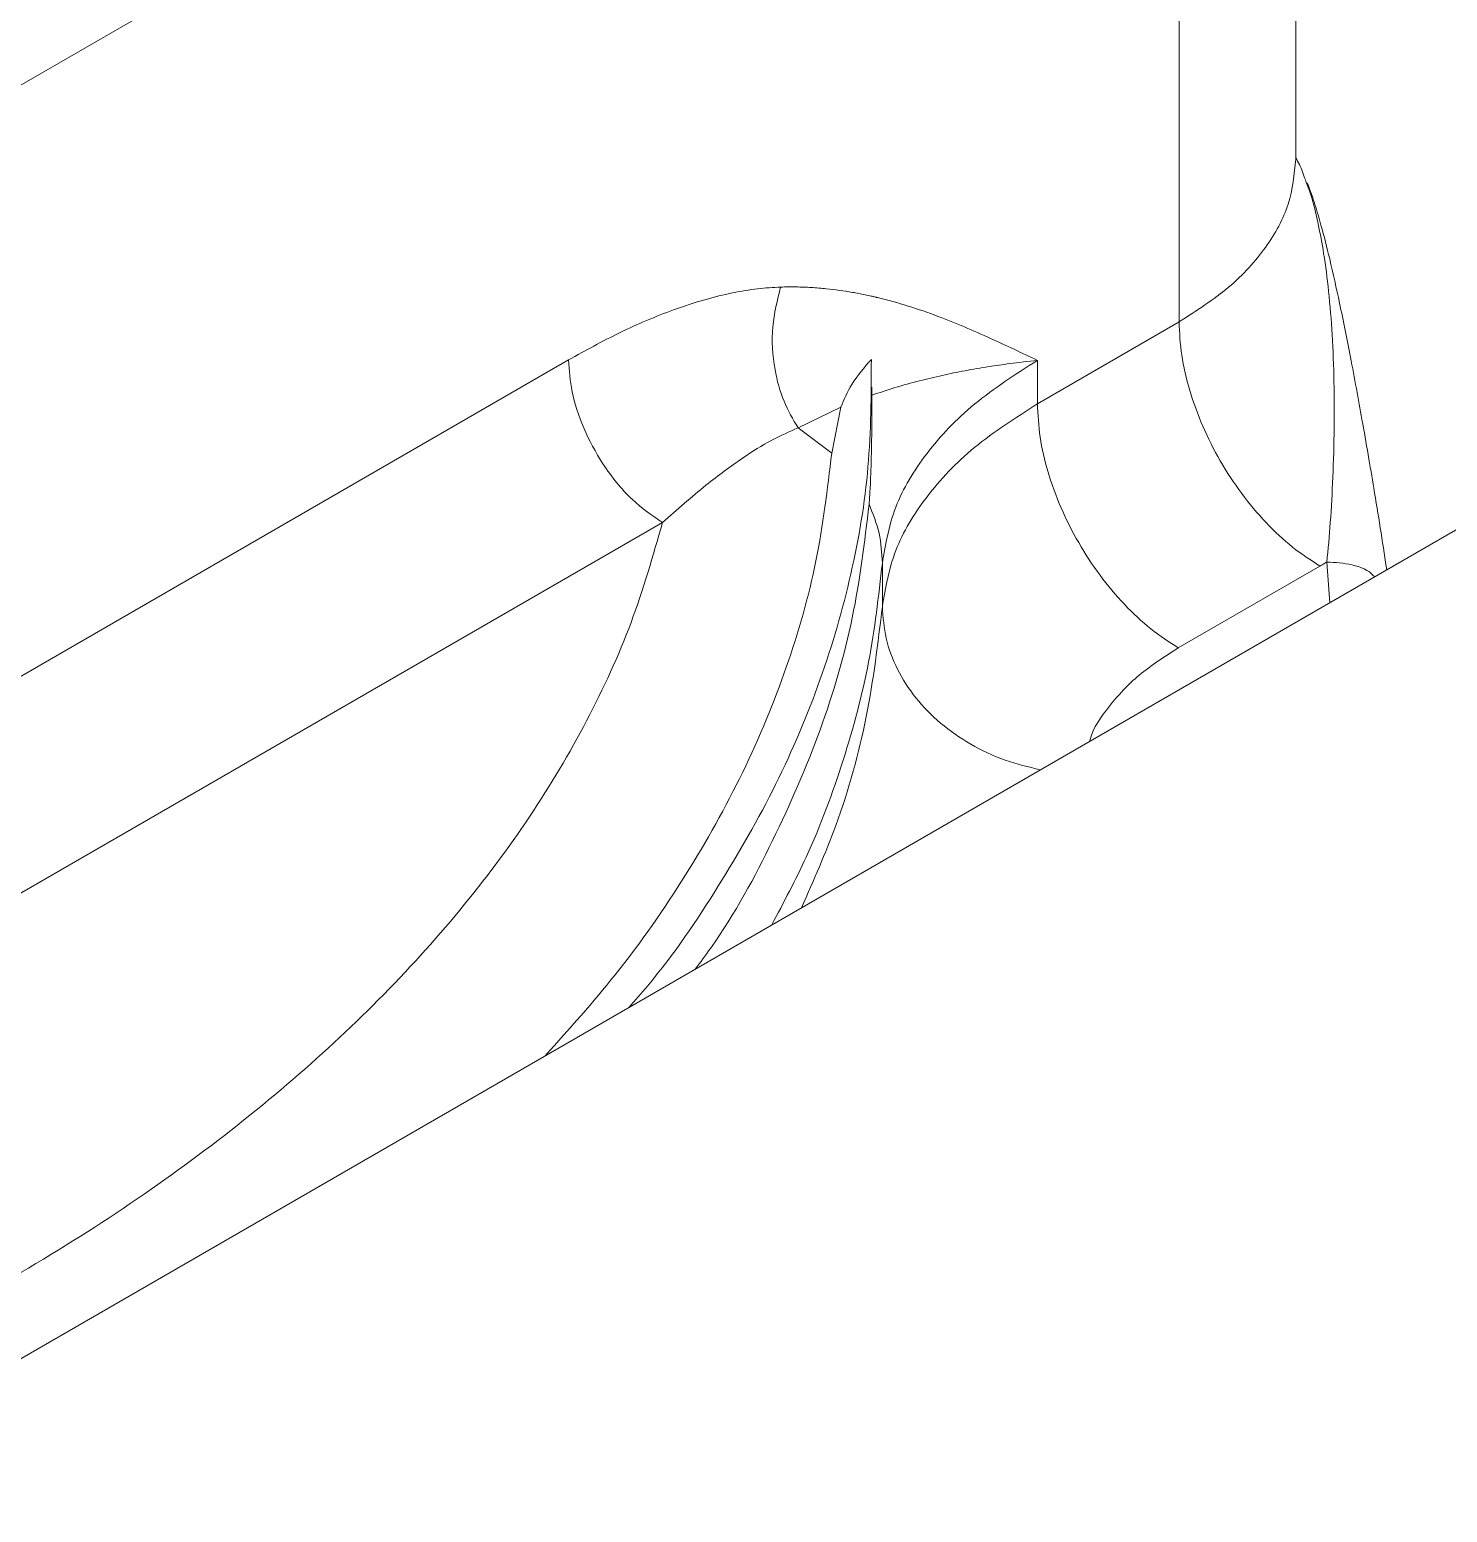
# Model space of a CAD drawing. Header units: millimetres. Extents: x 169 to 14583, y -399 to 10804.
# Drawn here: x 11959.7 to 12066.4, y 7939.3 to 8050.9 of the extents above; entities that cross this region are included whole.
import ezdxf

# ---------------------------------------------------------------- set-up
doc = ezdxf.new("R2010")
doc.units = ezdxf.units.MM
doc.header["$LTSCALE"] = 35

msp = doc.modelspace()

# ---------------------------------------------------------------- linework, layer by layer
at = {"color": 7, "linetype": 'Continuous', "lineweight": 18}
for p, q in [((12055.037, 8041.125), (12055.037, 8115.43)), ((12046.25, 8094.543), (12046.25, 8028.879)), ((12039.886, 8093.386), (11957.154, 8045.627)), ((12046.25, 8028.879), (12035.586, 8022.723)), ((12000.288, 8026.026), (11936.648, 7989.287)), ((12035.586, 8022.723), (12035.586, 8025.989)), ((12023.118, 8022.108), (12023.118, 8023.982)), ((12020.796, 8022.472), (12017.567, 8020.91)), ((12020.796, 8022.472), (12020.098, 8018.999)), ((12080.347, 8020.88), (11938.998, 7939.281)), ((12017.567, 8020.91), (12020.098, 8018.999)), ((12007.359, 8013.778), (11946.548, 7978.673)), ((12057.377, 8010.813), (12057.606, 8007.752)), ((12023.913, 8007.466), (12023.913, 8010.732)), ((12056.856, 8010.508), (12046.193, 8004.352))]:
    msp.add_line(p, q, dxfattribs=at)
for points in [[(12055.037, 8041.125), (12054.926, 8039.991), (12054.704, 8037.723), (12052.908, 8034.461), (12050.182, 8031.42), (12047.56, 8029.726), (12046.25, 8028.879)], [(12046.25, 8028.879), (12046.289, 8028.055), (12046.368, 8026.406), (12046.999, 8023.729), (12047.979, 8021.032), (12049.308, 8018.397), (12050.926, 8015.929), (12052.771, 8013.731), (12054.774, 8011.847), (12056.162, 8010.954), (12056.856, 8010.508)], [(12023.913, 8010.732), (12024.158, 8012.149), (12024.648, 8014.984), (12027.099, 8019.036), (12030.636, 8022.811), (12033.936, 8024.93), (12035.586, 8025.989)], [(12035.586, 8022.723), (12033.936, 8021.664), (12030.636, 8019.545), (12027.099, 8015.77), (12024.648, 8011.718), (12024.158, 8008.883), (12023.913, 8007.466)], [(12046.193, 8004.352), (12045.499, 8004.798), (12044.11, 8005.691), (12042.108, 8007.575), (12040.262, 8009.773), (12038.645, 8012.241), (12037.315, 8014.876), (12036.335, 8017.573), (12035.705, 8020.25), (12035.626, 8021.899), (12035.586, 8022.723)], [(12023.913, 8010.732), (12023.871, 8011.485), (12023.785, 8012.99), (12023.205, 8014.434), (12022.914, 8015.156)]]:
    msp.add_open_spline(points, degree=3, dxfattribs=at)
for points, knots in [([(12055.037, 8041.234), (12055.131, 8041.073), (12055.406, 8040.606), (12055.619, 8039.981), (12055.758, 8039.573)], [0, 0, 0, 0, 0.3453725, 1, 1, 1, 1]), ([(12055.758, 8039.573), (12055.856, 8039.326), (12056.243, 8038.358), (12056.7, 8036.461), (12057.184, 8033.891), (12057.542, 8031.089), (12057.804, 8027.836), (12057.931, 8024.382), (12057.944, 8020.761), (12057.843, 8017.19), (12057.655, 8013.729), (12057.469, 8011.78), (12057.377, 8010.813)], [0, 0, 0, 0, 0.0320373, 0.1261253, 0.2020969, 0.2949792, 0.3992409, 0.5137465, 0.6258685, 0.7522723, 0.8770673, 1, 1, 1, 1]), ([(12061.884, 8010.222), (12061.872, 8010.303), (12061.735, 8011.245), (12061.411, 8013.312), (12060.822, 8016.948), (12060.081, 8021.268), (12059.21, 8025.992), (12058.395, 8030.073), (12057.653, 8033.419), (12057.026, 8035.897), (12056.527, 8037.584), (12056.189, 8038.628), (12055.981, 8039.151), (12055.904, 8039.347)], [0, 0, 0, 0, 0.0108128, 0.1261982, 0.2340529, 0.4094006, 0.5612346, 0.6902687, 0.7972431, 0.882644, 0.9371914, 0.9766007, 1, 1, 1, 1]), ([(12016.255, 8031.51), (12015.68, 8031.477), (12014.497, 8031.41), (12012.591, 8031.086), (12010.482, 8030.569), (12007.645, 8029.638), (12004.214, 8028.19), (12001.564, 8026.729), (12000.288, 8026.026)], [0, 0, 0, 0, 0.1151395, 0.2370251, 0.3689523, 0.5158979, 0.7668914, 1, 1, 1, 1]), ([(12016.255, 8031.51), (12016.006, 8030.525), (12015.498, 8028.514), (12015.701, 8025.502), (12016.41, 8022.891), (12017.187, 8021.561), (12017.567, 8020.91)], [0, 0, 0, 0, 0.275015, 0.5612206, 0.7849848, 1, 1, 1, 1]), ([(12035.586, 8025.989), (12034.414, 8026.549), (12031.954, 8027.722), (12027.997, 8029.417), (12025.086, 8030.35), (12023.483, 8030.732), (12023.407, 8030.75), (12023.272, 8030.782), (12023.001, 8030.844), (12022.454, 8030.962), (12021.337, 8031.176), (12019.99, 8031.365), (12018.567, 8031.48), (12017.422, 8031.528), (12016.644, 8031.516), (12016.255, 8031.51)], [0, 0, 0, 0, 0.1965843, 0.4125639, 0.6497433, 0.6526497, 0.6555578, 0.6613791, 0.6730417, 0.6964482, 0.7435895, 0.8392093, 0.8927908, 0.9463883, 1, 1, 1, 1]), ([(12000.288, 8026.026), (12000.341, 8025.24), (12000.451, 8023.609), (12001.358, 8020.865), (12002.88, 8018.023), (12004.967, 8015.425), (12006.583, 8014.313), (12007.359, 8013.778)], [0, 0, 0, 0, 0.1768132, 0.3671493, 0.5635508, 0.7902753, 1, 1, 1, 1]), ([(12023.083, 8026.063), (12023.072, 8023.364), (12023.05, 8017.967), (12021.7, 8009.9), (12019.388, 8001.914), (12016.057, 7994.042), (12011.652, 7986.358), (12007.884, 7980.76), (12005.304, 7977.821), (12004.836, 7977.289)], [0, 0, 0, 0, 0.1607392, 0.3214785, 0.4822177, 0.642957, 0.8036962, 0.9644355, 1, 1, 1, 1]), ([(12023.083, 8026.063), (12022.544, 8025.442), (12021.547, 8024.294), (12021.032, 8023.046), (12020.796, 8022.472)], [0, 0, 0, 0, 0.5409328, 1, 1, 1, 1]), ([(12035.586, 8025.989), (12034.884, 8025.911), (12033.63, 8025.772), (12031.823, 8025.508), (12030.125, 8025.217), (12028.388, 8024.863), (12026.625, 8024.441), (12024.852, 8023.95), (12023.691, 8023.56), (12023.113, 8023.366)], [0, 0, 0, 0, 0.1471927, 0.2626285, 0.3983819, 0.5355363, 0.6780371, 0.8396233, 1, 1, 1, 1]), ([(12022.914, 8015.156), (12022.941, 8015.521), (12022.997, 8016.306), (12023.056, 8017.749), (12023.097, 8019.419), (12023.118, 8020.88), (12023.115, 8021.813), (12023.114, 8022.108)], [0, 0, 0, 0, 0.1964221, 0.4225384, 0.6405245, 0.8861947, 1, 1, 1, 1]), ([(12017.567, 8020.91), (12016.913, 8020.622), (12015.542, 8020.018), (12013.221, 8018.557), (12010.474, 8016.532), (12008.453, 8014.745), (12007.359, 8013.778)], [0, 0, 0, 0, 0.1989356, 0.4168398, 0.6845391, 1, 1, 1, 1]), ([(12020.098, 8018.999), (12019.778, 8016.297), (12019.139, 8010.893), (12016.837, 8002.869), (12013.576, 7994.962), (12009.243, 7987.229), (12004.299, 7980.088), (12000.346, 7975.67), (11998.545, 7973.657)], [0, 0, 0, 0, 0.17134117, 0.34268233, 0.5140235, 0.68536466, 0.85670583, 1, 1, 1, 1]), ([(12022.914, 8015.156), (12022.572, 8012.306), (12021.886, 8006.607), (12019.412, 7998.145), (12015.786, 7989.839), (12012.552, 7983.832), (12010.215, 7980.69), (12009.83, 7980.172)], [0, 0, 0, 0, 0.23824531, 0.47649062, 0.71473594, 0.95298125, 1, 1, 1, 1]), ([(12007.359, 8013.778), (12006.639, 8011.264), (12005.198, 8006.235), (12001.792, 7998.838), (11997.502, 7991.603), (11992.259, 7984.577), (11986.146, 7977.841), (11979.219, 7971.427), (11971.534, 7965.365), (11963.101, 7959.641), (11953.331, 7953.99), (11944.617, 7949.531), (11938.648, 7947.125), (11936.91, 7946.425)], [0, 0, 0, 0, 0.0945372, 0.1890752, 0.2836132, 0.3781504, 0.4726876, 0.5655382, 0.6583888, 0.7512386, 0.8440885, 0.9546144, 1, 1, 1, 1]), ([(12057.377, 8010.813), (12057.28, 8010.756), (12057.108, 8010.654), (12056.933, 8010.552), (12056.856, 8010.508)], [0, 0, 0, 0, 0.559999, 1, 1, 1, 1]), ([(12060.974, 8009.696), (12060.95, 8009.726), (12060.571, 8010.183), (12059.295, 8010.697), (12058.016, 8010.775), (12057.377, 8010.813)], [0, 0, 0, 0, 0.0329655, 0.5164827, 1, 1, 1, 1]), ([(12015.586, 7983.495), (12016.486, 7985.192), (12018.65, 7989.272), (12021.074, 7995.888), (12023.064, 8003.275), (12023.63, 8008.246), (12023.913, 8010.732)], [0, 0, 0, 0, 0.191991, 0.4613273, 0.7306637, 1, 1, 1, 1]), ([(12023.913, 8007.466), (12023.579, 8004.7), (12022.91, 7999.168), (12020.825, 7991.584), (12018.735, 7986.843), (12017.83, 7984.79)], [0, 0, 0, 0, 0.3617656, 0.7235313, 1, 1, 1, 1]), ([(12035.816, 7995.173), (12034.919, 7995.388), (12033.071, 7995.83), (12030.521, 7997.045), (12028.234, 7998.632), (12026.357, 8000.552), (12024.972, 8002.72), (12024.081, 8005.056), (12023.969, 8006.662), (12023.913, 8007.466)], [0, 0, 0, 0, 0.1359163, 0.2799302, 0.4239442, 0.5679581, 0.7119721, 0.855986, 1, 1, 1, 1]), ([(12046.193, 8004.352), (12045.16, 8003.689), (12043.095, 8002.364), (12040.958, 7999.996), (12039.741, 7998.282), (12039.521, 7997.354), (12039.509, 7997.305)], [0, 0, 0, 0, 0.3272866, 0.6545179, 0.9817678, 1, 1, 1, 1])]:
    msp.add_open_spline(points, degree=3, knots=knots, dxfattribs=at)

doc.saveas('drawing.dxf')
